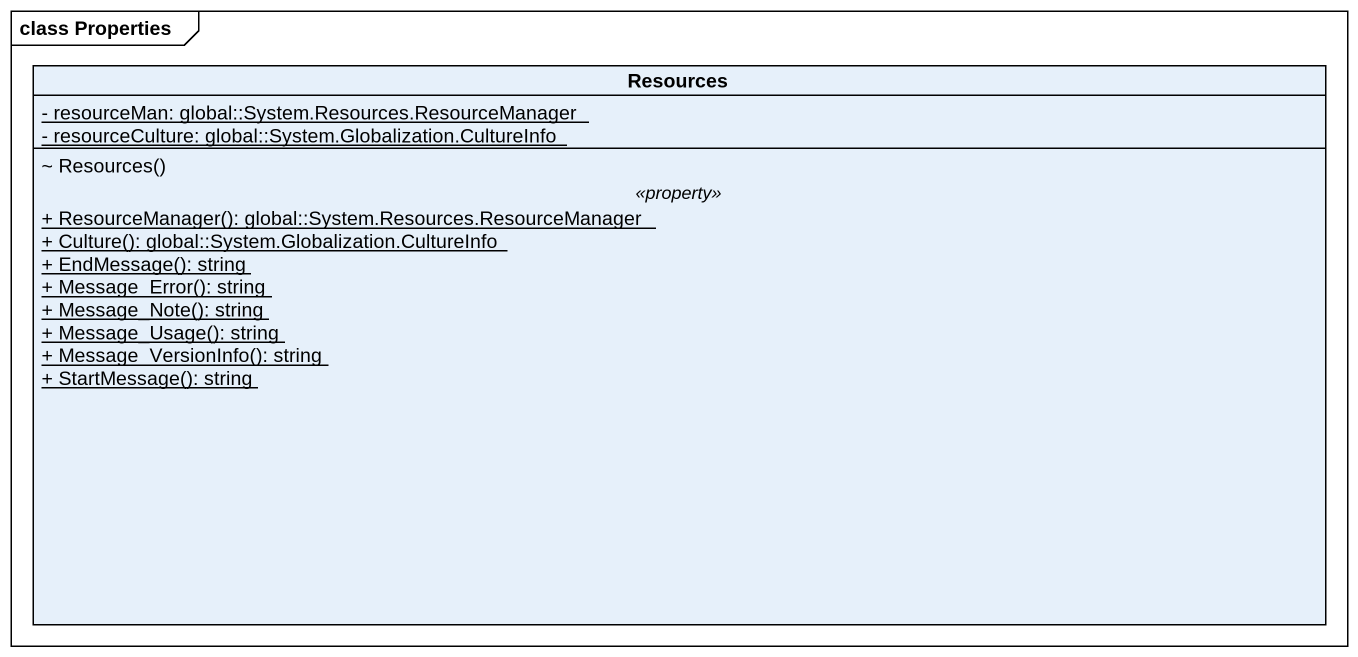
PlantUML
@startuml
mainframe class Properties
hide circle
hide empty members
skinparam classAttributeIconSize 0
class Resources {
  {static} - resourceMan: global::System.Resources.ResourceManager
  {static} - resourceCulture: global::System.Globalization.CultureInfo
  --
  ~ Resources()
  .. <<property>> ..
  {static} + ResourceManager(): global::System.Resources.ResourceManager
  {static} + Culture(): global::System.Globalization.CultureInfo
  {static} + EndMessage(): string
  {static} + Message_Error(): string
  {static} + Message_Note(): string
  {static} + Message_Usage(): string
  {static} + Message_VersionInfo(): string
  {static} + StartMessage(): string
}
@enduml
